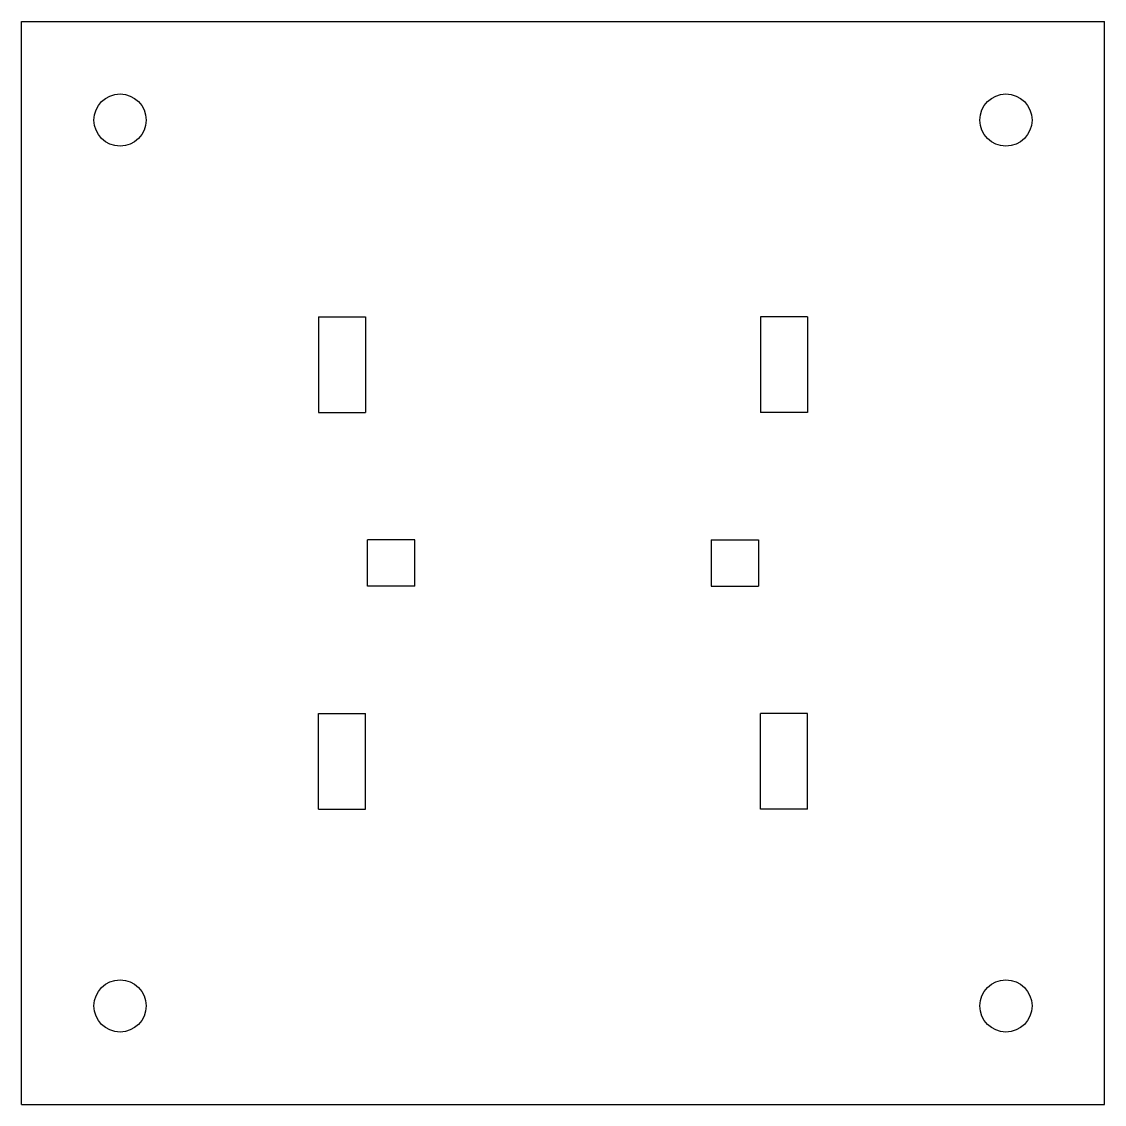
# Model space of a CAD drawing. Extents: x 0 to 110, y -110 to 0.
import ezdxf

# ---------------------------------------------------------------- set-up
doc = ezdxf.new("R2010")
doc.units = 0
doc.layers.add('VISIBLE', color=7, linetype='CONTINUOUS')

msp = doc.modelspace()

# ---------------------------------------------------------------- linework, layer by layer
at = {"layer": 'VISIBLE'}
for p, q in [((0, 0), (110, 0)), ((0, -110), (0, 0)), ((110, -110), (110, 0)), ((30.15, -30), (30.15, -39.7)), ((30.15, -30), (34.95, -30)), ((34.95, -30), (34.95, -39.7)), ((79.85, -30), (75.05, -30)), ((75.05, -30), (75.05, -39.7)), ((79.85, -30), (79.85, -39.7)), ((30.15, -39.7), (34.95, -39.7)), ((79.85, -39.7), (75.05, -39.7)), ((39.95, -52.65), (35.15, -52.65)), ((35.15, -57.35), (35.15, -52.65)), ((39.95, -57.35), (39.95, -52.65)), ((70.05, -52.65), (70.05, -57.35)), ((70.05, -52.65), (74.85, -52.65)), ((74.85, -52.65), (74.85, -57.35)), ((39.95, -57.35), (35.15, -57.35)), ((70.05, -57.35), (74.85, -57.35)), ((30.15, -80), (30.15, -70.3)), ((30.15, -70.3), (34.95, -70.3)), ((34.95, -80), (34.95, -70.3)), ((75.05, -80), (75.05, -70.3)), ((79.85, -70.3), (75.05, -70.3)), ((79.85, -80), (79.85, -70.3)), ((30.15, -80), (34.95, -80)), ((79.85, -80), (75.05, -80)), ((0, -110), (110, -110))]:
    msp.add_line(p, q, dxfattribs=at)
for centre in [(10, -10), (100, -10), (10, -100), (100, -100)]:
    msp.add_circle(centre, 2.65, dxfattribs=at)

doc.saveas('drawing.dxf')
